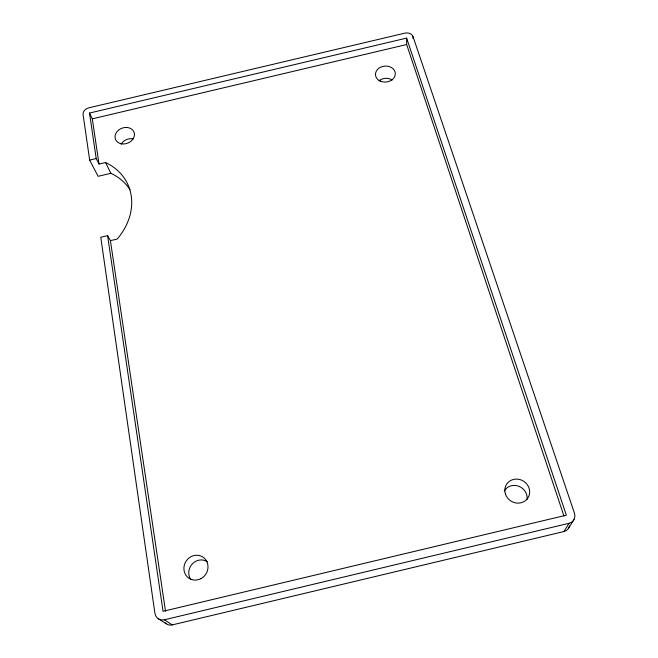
<?xml version="1.0" encoding="UTF-8"?>
<svg xmlns="http://www.w3.org/2000/svg" width="658" height="658" viewBox="0 0 658 658"><rect width="100%" height="100%" fill="white"/><g stroke="black" fill="none" stroke-linecap="round" stroke-linejoin="round"><path stroke-width="0.99" d="M413.01 38.592L413.01 36.593A6.613 5.215 -4.4 0 0 404.958 33.122L88.731 107.863A6.621 5.223 -21.6 0 0 83.097 114.582L89.653 160.1L98.108 176.319L110.881 173.301A61.613 50.765 -26.2 0 1 130.045 189.792M165.298 622.92A8.546 7.83 -63.7 0 0 172.297 624.894L563.931 531.541L569.071 523.291A8.817 8.044 36 0 0 574.467 513.24L413.01 36.593M568.734 527.897L574.023 519.54M165.495 611.117L110.412 240.647L107.591 235.622L100.764 237.242L154.91 613.256A8.834 8.069 -62.5 0 0 164.311 619.803L569.071 523.291M110.881 173.301L105.527 162.526L99.021 164.064L96.216 158.553L89.504 113.069L406.628 38.106L566.349 515.173L163.052 611.315L107.591 235.622M89.504 113.069L92.301 118.851L406.669 44.53L406.628 38.106M89.653 160.1L96.216 158.553M110.412 240.647L117.182 239.043A62.749 51.382 -26 0 0 105.527 162.526M158.167 618.685L166.351 623.809M164.311 619.803L172.297 624.894M406.669 44.53L563.988 516.111M92.301 118.851L99.021 164.064M504.267 491A12.395 11.54 32.8 0 1 518.693 486.204A12.395 11.54 32.8 0 1 527.042 499.48M379.049 80.753A9.763 7.912 -5.2 0 1 392.176 80.021M190.795 579.608A12.403 11.573 -59.1 0 1 192.243 563.98A12.403 11.573 -59.1 0 1 207.328 561.743M569.433 525.964A8.538 7.806 37.2 0 1 563.931 531.541M121.212 144.118A9.78 7.921 -20.8 0 1 133.286 138.879M201.003 578.604A12.667 11.803 -58.1 0 0 202.911 557.079A12.667 11.803 -58.1 0 0 183.952 567.311A12.667 11.803 -58.1 0 0 201.003 578.604M505.41 493.969A12.658 11.77 31.8 0 0 526.408 499.8A12.658 11.77 31.8 0 0 519.952 479.567A12.658 11.77 31.8 0 0 505.41 493.969M380.34 81.123A9.936 7.995 -5.3 0 0 395.31 73.828A9.936 7.995 -5.3 0 0 380.513 67.248A9.936 7.995 -5.3 0 0 380.34 81.123M121.105 143.748A9.952 8.011 -20.7 0 0 134.38 133.393A9.952 8.011 -20.7 0 0 118.761 129.98A9.952 8.011 -20.7 0 0 121.105 143.748"/></g></svg>
